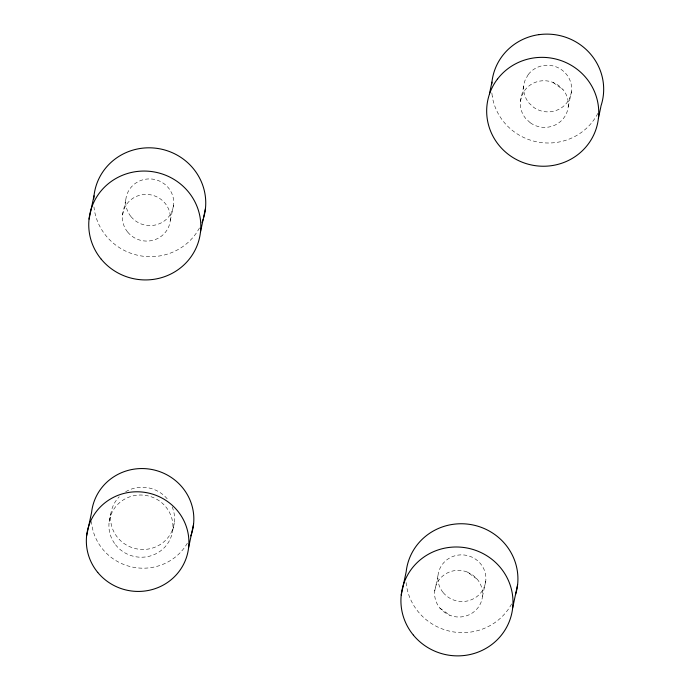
<?xml version="1.0" encoding="UTF-8"?>
<svg xmlns="http://www.w3.org/2000/svg" width="690" height="690" viewBox="0 0 690 690"><rect width="100%" height="100%" fill="white"/><g stroke="black" fill="none" stroke-linecap="round" stroke-linejoin="round"><path stroke-width="0.52" stroke-dasharray="3.45 2.59" d="M122.553 214.995L125.839 199.505M170.309 220.498L173.604 205.008M109.184 521.649L110.823 513.903M172.664 530.584L174.311 522.839M520.476 101.301L523.77 85.81M434.726 590.942L438.012 575.451M568.232 106.803L571.527 91.313M482.483 596.445L485.777 580.954M530.231 122.742L525.677 118.49A24.081 23.331 12 0 1 521.933 95.392L524.935 90.079A24.038 23.296 12 0 1 552.983 82.403L558.486 85.362L563.023 89.614A24.038 23.296 12 0 1 561.755 120.345A24.038 23.296 12 0 1 530.222 122.742M467.225 572.019L472.728 575.003L477.273 579.255A24.047 23.296 12 0 1 478.023 607.657A24.047 23.296 12 0 1 449.984 615.359L444.472 612.384L439.927 608.132A24.047 23.296 12 0 1 439.185 579.721A24.047 23.296 12 0 1 467.225 572.019L477.273 579.255M552.975 82.386L563.023 89.614M439.927 608.132L449.984 615.359M187.361 543.168A51.345 49.749 12 0 1 131.574 566.895A51.345 49.749 12 0 1 91.442 521.519M172.155 506.848A32.059 31.067 12 0 1 158.864 545.35A32.059 31.067 12 0 1 117.593 537.519A32.059 31.067 12 0 1 119.206 496.809M125.666 491.737A32.059 31.067 12 0 1 167.981 499.758M597.842 113.376A56.14 54.398 12 0 1 556.373 142.451A56.183 54.45 12 0 1 492.237 96.315M492.298 96.35A56.183 54.45 12 0 1 491.729 91.296M511.618 603.923A56.106 54.363 12 0 1 450.837 631.428A56.106 54.363 12 0 1 406.048 581.955M199.445 227.976A56.106 54.363 12 0 1 139.173 255.585A56.106 54.363 12 0 1 93.978 207.026M528.23 74.589L525.228 79.902A24.081 23.331 12 0 0 528.971 103L533.517 107.252A24.038 23.296 12 0 0 567.051 102.525A24.038 23.296 12 0 0 561.764 69.88A24.038 23.296 12 0 0 528.23 74.589M115.515 544.729A32.059 31.067 12 0 0 170.499 538.407A32.059 31.067 12 0 0 136.758 495.222A32.059 31.067 12 0 0 115.515 544.729M443.221 592.641A24.047 23.296 12 0 0 484.311 586.854A24.047 23.296 12 0 0 458.151 555.105A24.047 23.296 12 0 0 443.221 592.641M127.754 232.185A24.047 23.296 12 0 0 168.843 226.398A24.047 23.296 12 0 0 142.692 194.649A24.047 23.296 12 0 0 127.754 232.185M131.048 216.695A24.047 23.296 12 0 0 172.138 210.907A24.047 23.296 12 0 0 145.978 179.159A24.047 23.296 12 0 0 131.048 216.695"/><path stroke-width="1.03" d="M89.062 219.066L94.004 195.831M86.638 535.733L91.58 512.498A51.345 49.749 12 0 1 154.077 469.968A51.345 49.749 12 0 1 190.785 535.923M200.505 231.909L205.439 208.673M188.62 547.481L193.562 524.245M489.46 93.754L491.927 82.136M401.235 595.013L406.177 571.777A56.106 54.363 12 0 1 472.978 524.969A56.106 54.363 12 0 1 515.542 594.573M598.42 118.214L600.895 106.605M512.679 607.856L517.612 584.62M497.395 79.203A56.183 54.45 12 0 1 533.974 57.908A56.14 54.398 12 0 1 598.058 103.983A56.14 54.398 12 0 1 551.431 165.686A56.183 54.45 12 0 1 509.738 155.414A56.183 54.45 12 0 1 497.386 79.143M538.916 34.673A56.14 54.398 12 0 1 603 80.764A56.14 54.398 12 0 1 600.981 105.906M491.746 84.154A56.183 54.45 12 0 1 538.959 34.621M203.058 219.593A56.106 54.363 12 0 1 202.015 222.447M93.762 198.858A56.106 54.363 12 0 1 158.743 148.635A56.106 54.363 12 0 1 203.662 217.652M97.756 572.441A51.345 49.749 12 0 0 185.489 560.09A51.345 49.749 12 0 0 129.642 492.298A51.345 49.749 12 0 0 97.756 572.441M413.388 635.128A56.106 54.363 12 0 0 509.255 621.63A56.106 54.363 12 0 0 448.233 547.55A56.106 54.363 12 0 0 413.388 635.128M101.214 259.181A56.106 54.363 12 0 0 197.081 245.683A56.106 54.363 12 0 0 136.051 171.612A56.106 54.363 12 0 0 101.214 259.181"/></g></svg>
